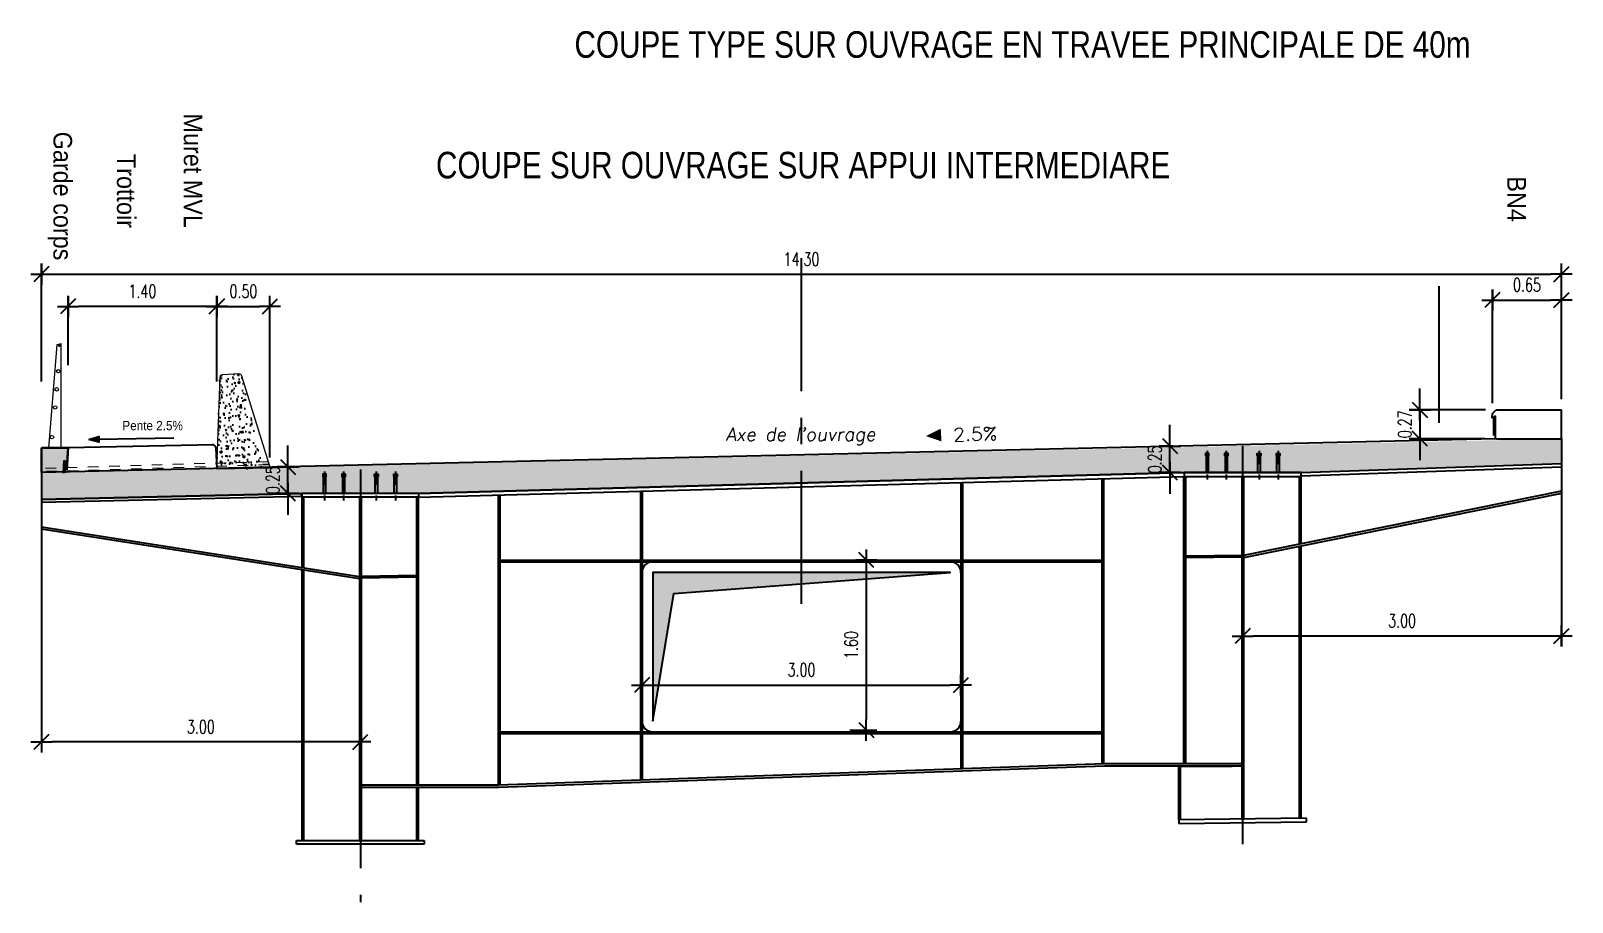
# Model space of a CAD drawing. Header units: metres. Extents: x -697843 to 22159, y -46191 to 9548.
# Drawn here: x -63539.54 to -63525.04, y -23189.9 to -23181.7 of the extents above; entities that cross this region are included whole.
import ezdxf
from ezdxf.enums import TextEntityAlignment as Align

# ---------------------------------------------------------------- set-up
doc = ezdxf.new("R2010")
doc.units = ezdxf.units.M
doc.linetypes.add('CACHE', pattern=[9.525, 6.35, -3.175])
doc.linetypes.add('CENTER', pattern=[2, 1.25, -0.25, 0.25, -0.25])
doc.layers.get('Defpoints').update_dxf_attribs({"color": 9})
for name, color, linetype in [('AXE', 1, 'CENTER'), ('Coffrage', 3, 'Continuous'), ('HACHURE', 8, 'Continuous'), ('OA_Coffrage2', 7, 'Continuous'), ('OA_Cotations', 7, 'Continuous'), ('POTEAU', 1, 'Continuous'), ('POUTRELLE', 5, 'Continuous'), ('S-STRVU1', 1, 'Continuous'), ('S-TEXT', 6, 'Continuous'), ('sb-cote100', 1, 'Continuous'), ('Texte', 7, 'Continuous')]:
    doc.layers.add(name, color=color, linetype=linetype)
for name, color, linetype, lineweight in [('COT50', 8, 'Continuous', 15), ('S-EXE-ELECP', 3, 'Continuous', 30), ('S-EXE-HACH', 4, 'Continuous', 5), ('S-EXE-TEXT', 7, 'Continuous', 25), ('S-EXE-TEXTE', 7, 'Continuous', 9), ('S-EXE-TRAIT VU', 2, 'Continuous', 25), ('S-Trait vu', 2, 'Continuous', 18)]:
    doc.layers.add(name, color=color, linetype=linetype, lineweight=lineweight)
doc.layers.get('0').off()
doc.styles.add('Arial', font='arial.ttf')
doc.styles.add('COTE1-100', font='romans.shx', dxfattribs={"width": 0.7, "height": 0.25})
doc.styles.add('D35-50', font='arial.ttf', dxfattribs={"width": 0.8, "height": 0.175})
doc.styles.add('text-s-1-50', font='romans.shx', dxfattribs={"width": 0.7, "height": 0.125})
doc.dimstyles.new('COT-OBLIQUES-1_100', dxfattribs={"dimtxt": 0.25, "dimasz": 0.1, "dimexe": 0.1, "dimexo": 0.1, "dimgap": 0.125, "dimtad": 1, "dimzin": 0, "dimdsep": 46, "dimtxsty": 'COTE1-100', "dimblk1": 'MARQUE', "dimblk2": 'MARQUE', "dimsah": 1, "dimcen": 5, "dimdle": 2, "dimclrd": 9, "dimclre": 9, "dimaunit": 2, "dimadec": 0, "dimazin": 0, "dimtfac": 1, "dimtix": 1, "dimtmove": 0, "dimatfit": 3, "dimldrblk": 'MARQUE', "dimfxl": 1, "dimtolj": 1, "dimtzin": 0, "dimarcsym": 0})

# ---------------------------------------------------------------- blocks, each defined once
blk = doc.blocks.new('MARQUE')
for p, q in [((1, 0), (-1, 0)), ((-0.71, -0.71), (0.71, 0.71)), ((0, -1), (0, 1))]:
    blk.add_line(p, q)
blk = doc.blocks.new('*D138')
at = {"layer": 'Defpoints', "color": 0, "transparency": 16777216}
for p in [(-63525.144, -23184.233), (-63525.794, -23185.302), (-63525.144, -23185.266)]:
    blk.add_point(p, dxfattribs=at)
at = {"layer": 'OA_Cotations', "color": 9, "lineweight": -2, "transparency": 16777216}
for p, q in [((-63525.794, -23185.202), (-63525.794, -23184.133)), ((-63525.144, -23185.166), (-63525.144, -23184.133)), ((-63525.694, -23184.233), (-63525.244, -23184.233))]:
    blk.add_line(p, q, dxfattribs=at)
at = {"layer": 'OA_Cotations', "color": 9, "lineweight": -2, "transparency": 16777216, "xscale": 0.1, "yscale": 0.1, "zscale": 0.1, "rotation": 180}
blk.add_blockref('MARQUE', (-63525.794, -23184.233), dxfattribs=at)
at = {"layer": 'OA_Cotations', "color": 9, "lineweight": -2, "transparency": 16777216, "xscale": 0.1, "yscale": 0.1, "zscale": 0.1}
blk.add_blockref('MARQUE', (-63525.144, -23184.233), dxfattribs=at)
at = {"layer": 'OA_Cotations', "color": 9, "transparency": 16777216, "insert": (-63525.469, -23184.091), "char_height": 0.125, "attachment_point": 5, "style": 'text-s-1-50'}
blk.add_mtext('\\A1;0.65', dxfattribs=at)
blk = doc.blocks.new('*D113')
at = {"layer": 'Defpoints', "color": 0, "transparency": 16777216}
for p in [(-63525.144, -23183.99), (-63525.144, -23185.014), (-63539.444, -23185.098)]:
    blk.add_point(p, dxfattribs=at)
at = {"layer": 'OA_Cotations', "color": 9, "lineweight": -2, "transparency": 16777216}
for p, q in [((-63539.444, -23184.998), (-63539.444, -23183.89)), ((-63525.144, -23184.914), (-63525.144, -23183.89)), ((-63539.344, -23183.99), (-63525.244, -23183.99))]:
    blk.add_line(p, q, dxfattribs=at)
at = {"layer": 'OA_Cotations', "color": 9, "lineweight": -2, "transparency": 16777216, "xscale": 0.1, "yscale": 0.1, "zscale": 0.1, "rotation": 180}
blk.add_blockref('MARQUE', (-63539.444, -23183.99), dxfattribs=at)
at = {"layer": 'OA_Cotations', "color": 9, "lineweight": -2, "transparency": 16777216, "xscale": 0.1, "yscale": 0.1, "zscale": 0.1}
blk.add_blockref('MARQUE', (-63525.144, -23183.99), dxfattribs=at)
at = {"layer": 'OA_Cotations', "color": 9, "transparency": 16777216, "insert": (-63532.294, -23183.848), "char_height": 0.125, "attachment_point": 5, "style": 'text-s-1-50'}
blk.add_mtext('\\A1;14.30', dxfattribs=at)
blk = doc.blocks.new('*D114')
at = {"layer": 'Defpoints', "color": 0, "transparency": 16777216}
for p in [(-63539.194, -23184.293), (-63539.194, -23184.947), (-63537.794, -23185.099)]:
    blk.add_point(p, dxfattribs=at)
at = {"layer": 'OA_Cotations', "color": 9, "lineweight": -2, "transparency": 16777216}
for p, q in [((-63539.194, -23184.847), (-63539.194, -23184.193)), ((-63537.794, -23184.999), (-63537.794, -23184.193)), ((-63537.894, -23184.293), (-63539.094, -23184.293))]:
    blk.add_line(p, q, dxfattribs=at)
at = {"layer": 'OA_Cotations', "color": 9, "lineweight": -2, "transparency": 16777216, "xscale": 0.1, "yscale": 0.1, "zscale": 0.1, "rotation": 180}
blk.add_blockref('MARQUE', (-63539.194, -23184.293), dxfattribs=at)
at = {"layer": 'OA_Cotations', "color": 9, "lineweight": -2, "transparency": 16777216, "xscale": 0.1, "yscale": 0.1, "zscale": 0.1}
blk.add_blockref('MARQUE', (-63537.794, -23184.293), dxfattribs=at)
at = {"layer": 'OA_Cotations', "color": 9, "transparency": 16777216, "insert": (-63538.494, -23184.151), "char_height": 0.125, "attachment_point": 5, "style": 'text-s-1-50'}
blk.add_mtext('\\A1;1.40', dxfattribs=at)
blk = doc.blocks.new('*D115')
at = {"layer": 'Defpoints', "color": 0, "transparency": 16777216}
for p in [(-63537.294, -23184.293), (-63537.794, -23184.712), (-63537.294, -23185.815)]:
    blk.add_point(p, dxfattribs=at)
at = {"layer": 'OA_Cotations', "color": 9, "lineweight": -2, "transparency": 16777216}
for p, q in [((-63537.794, -23184.612), (-63537.794, -23184.193)), ((-63537.294, -23185.715), (-63537.294, -23184.193)), ((-63537.694, -23184.293), (-63537.394, -23184.293))]:
    blk.add_line(p, q, dxfattribs=at)
at = {"layer": 'OA_Cotations', "color": 9, "lineweight": -2, "transparency": 16777216, "xscale": 0.1, "yscale": 0.1, "zscale": 0.1, "rotation": 180}
blk.add_blockref('MARQUE', (-63537.794, -23184.293), dxfattribs=at)
at = {"layer": 'OA_Cotations', "color": 9, "lineweight": -2, "transparency": 16777216, "xscale": 0.1, "yscale": 0.1, "zscale": 0.1}
blk.add_blockref('MARQUE', (-63537.294, -23184.293), dxfattribs=at)
at = {"layer": 'OA_Cotations', "color": 9, "transparency": 16777216, "insert": (-63537.544, -23184.151), "char_height": 0.125, "attachment_point": 5, "style": 'text-s-1-50'}
blk.add_mtext('\\A1;0.50', dxfattribs=at)
blk = doc.blocks.new('*D116')
at = {"layer": 'Defpoints', "color": 0, "transparency": 16777216}
for p in [(-63531.753, -23186.679), (-63531.938, -23188.279), (-63531.684, -23188.279)]:
    blk.add_point(p, dxfattribs=at)
at = {"layer": 'OA_Cotations', "color": 9, "lineweight": -2, "transparency": 16777216}
for p, q in [((-63531.684, -23186.779), (-63531.684, -23188.179)), ((-63531.653, -23186.679), (-63531.584, -23186.679)), ((-63531.838, -23188.279), (-63531.584, -23188.279))]:
    blk.add_line(p, q, dxfattribs=at)
at = {"layer": 'OA_Cotations', "color": 9, "lineweight": -2, "transparency": 16777216, "xscale": 0.1, "yscale": 0.1, "zscale": 0.1}
for p, rotation in [((-63531.684, -23186.679), 90), ((-63531.684, -23188.279), 270)]:
    blk.add_blockref('MARQUE', p, dxfattribs=dict(at, rotation=rotation))
at = {"layer": 'OA_Cotations', "color": 9, "transparency": 16777216, "insert": (-63531.827, -23187.479), "char_height": 0.125, "attachment_point": 5, "rotation": 90, "style": 'text-s-1-50'}
blk.add_mtext('\\A1;1.60', dxfattribs=at)
blk = doc.blocks.new('*D139')
at = {"layer": 'Defpoints', "color": 0, "transparency": 16777216}
for p in [(-63528.828, -23185.607), (-63528.7, -23185.607), (-63528.694, -23185.857)]:
    blk.add_point(p, dxfattribs=at)
at = {"layer": 'OA_Cotations', "color": 9, "lineweight": -2, "transparency": 16777216}
for p, q in [((-63528.828, -23185.507), (-63528.828, -23185.407)), ((-63528.8, -23185.607), (-63528.928, -23185.607)), ((-63528.828, -23185.857), (-63528.828, -23185.607)), ((-63528.794, -23185.857), (-63528.928, -23185.857)), ((-63528.828, -23185.957), (-63528.828, -23186.057))]:
    blk.add_line(p, q, dxfattribs=at)
at = {"layer": 'OA_Cotations', "color": 9, "lineweight": -2, "transparency": 16777216, "xscale": 0.1, "yscale": 0.1, "zscale": 0.1}
for p, rotation in [((-63528.828, -23185.607), 270), ((-63528.828, -23185.857), 90)]:
    blk.add_blockref('MARQUE', p, dxfattribs=dict(at, rotation=rotation))
at = {"layer": 'OA_Cotations', "color": 9, "transparency": 16777216, "insert": (-63528.97, -23185.732), "char_height": 0.125, "attachment_point": 5, "rotation": 90, "style": 'text-s-1-50'}
blk.add_mtext('\\A1;0.25', dxfattribs=at)
blk = doc.blocks.new('*D117')
at = {"layer": 'Defpoints', "color": 0, "transparency": 16777216}
for p in [(-63537.125, -23185.803), (-63536.997, -23185.803), (-63536.99, -23186.053)]:
    blk.add_point(p, dxfattribs=at)
at = {"layer": 'OA_Cotations', "color": 9, "lineweight": -2, "transparency": 16777216}
for p, q in [((-63537.125, -23185.703), (-63537.125, -23185.603)), ((-63537.097, -23185.803), (-63537.225, -23185.803)), ((-63537.125, -23186.053), (-63537.125, -23185.803)), ((-63537.09, -23186.053), (-63537.225, -23186.053)), ((-63537.125, -23186.153), (-63537.125, -23186.253))]:
    blk.add_line(p, q, dxfattribs=at)
at = {"layer": 'OA_Cotations', "color": 9, "lineweight": -2, "transparency": 16777216, "xscale": 0.1, "yscale": 0.1, "zscale": 0.1}
for p, rotation in [((-63537.125, -23185.803), 270), ((-63537.125, -23186.053), 90)]:
    blk.add_blockref('MARQUE', p, dxfattribs=dict(at, rotation=rotation))
at = {"layer": 'OA_Cotations', "color": 9, "transparency": 16777216, "insert": (-63537.267, -23185.928), "char_height": 0.125, "attachment_point": 5, "rotation": 90, "style": 'text-s-1-50'}
blk.add_mtext('\\A1;0.25', dxfattribs=at)
blk = doc.blocks.new('A$C12BB4E14')
at = {"layer": 'S-EXE-HACH', "color": 8, "transparency": 33554687}
blk.add_line((0, 0.971), (0, 0.981), dxfattribs=at)
for centre, radius in [((-0.017, 0.96), 0.008), ((-0.027, 0.72), 0.016), ((-0.042, 0.55), 0.016), ((-0.056, 0.38), 0.016), ((-0.086, 0.1), 0.016)]:
    blk.add_circle(centre, radius, dxfattribs=at)
at = {"layer": 'S-Trait vu', "color": 8, "ltscale": 100}
for p, q in [((-0.047, 0.89), (-0.12, 0)), ((-0.047, 0.89), (-0.044, 0.89)), ((-0.044, 0.89), (-0.037, 0.973)), ((-0.037, 0.973), (0, 0.981)), ((0, 0), (0, 0.981)), ((-0.12, 0), (0, 0))]:
    blk.add_line(p, q, dxfattribs=at)
blk = doc.blocks.new('*D140')
at = {"layer": 'Defpoints', "color": 0, "transparency": 16777216}
for p in [(-63525.758, -23185.266), (-63526.477, -23185.538), (-63525.764, -23185.538)]:
    blk.add_point(p, dxfattribs=at)
at = {"layer": 'OA_Cotations', "color": 9, "lineweight": -2, "transparency": 16777216}
for p, q in [((-63526.477, -23185.166), (-63526.477, -23185.066)), ((-63525.858, -23185.266), (-63526.577, -23185.266)), ((-63526.477, -23185.266), (-63526.477, -23185.538)), ((-63525.864, -23185.538), (-63526.577, -23185.538)), ((-63526.477, -23185.638), (-63526.477, -23185.738))]:
    blk.add_line(p, q, dxfattribs=at)
at = {"layer": 'OA_Cotations', "color": 9, "lineweight": -2, "transparency": 16777216, "xscale": 0.1, "yscale": 0.1, "zscale": 0.1}
for p, rotation in [((-63526.477, -23185.266), 270), ((-63526.477, -23185.538), 90)]:
    blk.add_blockref('MARQUE', p, dxfattribs=dict(at, rotation=rotation))
at = {"layer": 'OA_Cotations', "color": 9, "transparency": 16777216, "insert": (-63526.619, -23185.402), "char_height": 0.125, "attachment_point": 5, "rotation": 90, "style": 'text-s-1-50'}
blk.add_mtext('\\A1;0.27', dxfattribs=at)
blk = doc.blocks.new('*D118')
at = {"layer": 'Defpoints', "color": 0, "transparency": 16777216}
for p in [(-63533.794, -23187.528), (-63530.794, -23187.64), (-63530.794, -23187.855)]:
    blk.add_point(p, dxfattribs=at)
at = {"layer": 'OA_Cotations', "color": 9, "lineweight": -2, "transparency": 16777216}
for p, q in [((-63533.794, -23187.628), (-63533.794, -23187.955)), ((-63530.794, -23187.74), (-63530.794, -23187.955)), ((-63533.694, -23187.855), (-63530.894, -23187.855))]:
    blk.add_line(p, q, dxfattribs=at)
at = {"layer": 'OA_Cotations', "color": 9, "lineweight": -2, "transparency": 16777216, "xscale": 0.1, "yscale": 0.1, "zscale": 0.1, "rotation": 180}
blk.add_blockref('MARQUE', (-63533.794, -23187.855), dxfattribs=at)
at = {"layer": 'OA_Cotations', "color": 9, "lineweight": -2, "transparency": 16777216, "xscale": 0.1, "yscale": 0.1, "zscale": 0.1}
blk.add_blockref('MARQUE', (-63530.794, -23187.855), dxfattribs=at)
at = {"layer": 'OA_Cotations', "color": 9, "transparency": 16777216, "insert": (-63532.294, -23187.713), "char_height": 0.125, "attachment_point": 5, "style": 'text-s-1-50'}
blk.add_mtext('\\A1;3.00', dxfattribs=at)
blk = doc.blocks.new('*D141')
at = {"layer": 'Defpoints', "color": 0, "transparency": 16777216}
for p in [(-63539.444, -23186.248), (-63536.444, -23187.735), (-63539.444, -23188.39)]:
    blk.add_point(p, dxfattribs=at)
at = {"layer": 'OA_Cotations', "color": 9, "lineweight": -2, "transparency": 16777216}
for p, q in [((-63539.444, -23186.348), (-63539.444, -23188.49)), ((-63536.444, -23187.835), (-63536.444, -23188.49)), ((-63536.544, -23188.39), (-63539.344, -23188.39))]:
    blk.add_line(p, q, dxfattribs=at)
at = {"layer": 'OA_Cotations', "color": 9, "lineweight": -2, "transparency": 16777216, "xscale": 0.1, "yscale": 0.1, "zscale": 0.1, "rotation": 180}
blk.add_blockref('MARQUE', (-63539.444, -23188.39), dxfattribs=at)
at = {"layer": 'OA_Cotations', "color": 9, "lineweight": -2, "transparency": 16777216, "xscale": 0.1, "yscale": 0.1, "zscale": 0.1}
blk.add_blockref('MARQUE', (-63536.444, -23188.39), dxfattribs=at)
at = {"layer": 'OA_Cotations', "color": 9, "transparency": 16777216, "insert": (-63537.944, -23188.247), "char_height": 0.125, "attachment_point": 5, "style": 'text-s-1-50'}
blk.add_mtext('\\A1;3.00', dxfattribs=at)
blk = doc.blocks.new('*D142')
at = {"layer": 'Defpoints', "color": 0, "transparency": 16777216}
for p in [(-63525.144, -23185.912), (-63528.144, -23187.175), (-63528.144, -23187.394)]:
    blk.add_point(p, dxfattribs=at)
at = {"layer": 'OA_Cotations', "color": 9, "lineweight": -2, "transparency": 16777216}
for p, q in [((-63525.144, -23186.012), (-63525.144, -23187.494)), ((-63528.144, -23187.275), (-63528.144, -23187.494)), ((-63525.244, -23187.394), (-63528.044, -23187.394))]:
    blk.add_line(p, q, dxfattribs=at)
at = {"layer": 'OA_Cotations', "color": 9, "lineweight": -2, "transparency": 16777216, "xscale": 0.1, "yscale": 0.1, "zscale": 0.1, "rotation": 180}
blk.add_blockref('MARQUE', (-63528.144, -23187.394), dxfattribs=at)
at = {"layer": 'OA_Cotations', "color": 9, "lineweight": -2, "transparency": 16777216, "xscale": 0.1, "yscale": 0.1, "zscale": 0.1}
blk.add_blockref('MARQUE', (-63525.144, -23187.394), dxfattribs=at)
at = {"layer": 'OA_Cotations', "color": 9, "transparency": 16777216, "insert": (-63526.644, -23187.251), "char_height": 0.125, "attachment_point": 5, "style": 'text-s-1-50'}
blk.add_mtext('\\A1;3.00', dxfattribs=at)

msp = doc.modelspace()

# ---------------------------------------------------------------- hatches: boundary and pattern name
at = {"layer": 'COT50'}
h = msp.add_hatch(dxfattribs=at)
h.set_pattern_fill('AR-CONC', color=256, scale=0.001)
h.set_pattern_definition([(50, (-63532.89388, -23190.40197), (0.1821847, -0.015939), [0.01905, -0.20955]), (355, (-63532.89388, -23190.40197), (-0.0352434, 0.191057), [0.01524, -0.1676406]), (100.4514, (-63532.8787, -23190.4033), (0.1469412, 0.1751178), [0.01619, -0.1780902]), (46.1842, (-63532.89388, -23190.35117), (0.271079, -0.0420423), [0.028575, -0.314325]), (96.6356, (-63532.8713, -23190.35468), (0.237404, 0.247426), [0.024285, -0.267136]), (351.184, (-63532.89388, -23190.35117), (0.237404, 0.247426), [0.02286, -0.25146]), (21, (-63532.86848, -23190.36387), (0.1516144, -0.1022652), [0.01905, -0.20955]), (326, (-63532.86848, -23190.36387), (0.061802, 0.184188), [0.01524, -0.16764]), (71.4514, (-63532.85585, -23190.3724), (0.2134164, 0.0819228), [0.01619, -0.17809]), (37.5, (-63532.89388, -23190.401974), (0.0030886, 0.08455504), [0, -0.165608, 0, -0.17018, 0, -0.168275]), (7.5, (-63532.89388, -23190.40197), (0.0668197, 0.1001806), [0, -0.097028, 0, -0.161798, 0, -0.064135]), (327.5, (-63532.95052, -23190.401974), (0.1355906, -0.00572874), [0, -0.0635, 0, -0.19812, 0, -0.26289]), (317.5, (-63532.97592, -23190.40197), (0.1481292, 0.0254265), [0, -0.08255, 0, -0.131572, 0, -0.18669])])
h.paths.add_polyline_path([(-63539.44388, -23185.85695), (-63539.44388, -23186.10869), (-63536.99742, -23186.05261), (-63535.89742, -23186.05261), (-63528.69474, -23185.85704), (-63527.59474, -23185.85704), (-63525.14388, -23185.77234), (-63525.14388, -23185.53819)])
at = {"layer": 'HACHURE', "transparency": 33554687}
h = msp.add_hatch(dxfattribs=at)
h.set_pattern_fill('AR-CONC', color=256, scale=0.0008, angle=-2.816553)
h.set_pattern_definition([(47.183447, (-64080.37425, -23072.85794), (0.144945094, -0.019897664), [0.01524, -0.16764]), (352.183447, (-64080.37425, -23072.85794), (-0.020650107, 0.15404628), [0.012192, -0.134112467]), (97.634892, (-64080.36218, -23072.8596), (0.124294985, 0.13414861), [0.012952007, -0.142472196]), (43.367647, (-64080.37226, -23072.81735), (0.214948547, -0.044249527), [0.02286, -0.25146]), (93.819005, (-64080.35434, -23072.82104), (0.19942036, 0.18836927), [0.01942802, -0.21370849]), (348.3676, (-64080.37226, -23072.81735), (0.19942036, 0.18836927), [0.01828797, -0.201167786]), (18.183447, (-64080.35246, -23072.8285), (0.11712488, -0.08767339), [0.01524, -0.16764]), (323.183447, (-64080.35246, -23072.8285), (0.056622446, 0.144742893), [0.012192, -0.134112]), (68.634892, (-64080.3427, -23072.8358), (0.173747325, 0.057069504), [0.012952007, -0.14247195]), (34.683447, (-64080.374254, -23072.857944), (0.005791812, 0.067440901), [0, -0.1324864, 0, -0.136144, 0, -0.13462]), (4.683447, (-64080.374254, -23072.857944), (0.057329319, 0.077420919), [0, -0.0776224, 0, -0.1294384, 0, -0.051308]), (324.683447, (-64080.419513, -23072.85572), (0.108116239, -0.009907614), [0, -0.0508, 0, -0.158496, 0, -0.210312]), (314.683447, (-64080.43981, -23072.85472), (0.119359723, 0.014493565), [0, -0.06604, 0, -0.1052576, 0, -0.149352])])
edge = h.paths.add_edge_path()
edge.add_arc((-63537.58521, -23184.95062), 0.025, 372.866249, 452.816553)
edge.add_line((-63537.58643, -23184.92565), (-63537.74237, -23184.93333))
edge.add_arc((-63537.74114, -23184.9583), 0.025, 452.816553, 537.843159)
edge.add_line((-63537.76612, -23184.95735), (-63537.79779, -23185.79829))
edge.add_line((-63537.79779, -23185.79829), (-63537.7988, -23185.82493))
edge.add_line((-63537.7988, -23185.82493), (-63537.36223, -23185.81454))
edge.add_line((-63537.36223, -23185.81454), (-63537.36909, -23185.7845))
edge.add_line((-63537.36909, -23185.7845), (-63537.37472, -23185.75987))
edge.add_line((-63537.37472, -23185.75987), (-63537.56083, -23184.94506))
at = {"layer": 'HACHURE'}
h = msp.add_hatch(color=256, dxfattribs=at)
h.dxf.hatch_style = 1
h.paths.add_polyline_path([(-63533.69388, -23188.19532), (-63533.49388, -23186.99532), (-63530.89388, -23186.79532), (-63533.69388, -23186.79532)])
at = {"layer": 'S-EXE-HACH', "ltscale": 0.01, "true_color": 0xc4c4c4, "transparency": 33554508}
h = msp.add_hatch(color=9, dxfattribs=at)
h.dxf.hatch_style = 1
h.paths.add_polyline_path([(-63539.22986, -23185.74409), (-63539.20089, -23185.76538), (-63539.19378, -23185.62312), (-63539.44382, -23185.62312), (-63539.44386, -23185.85695), (-63539.23577, -23185.86215)])
at = {"layer": 'S-EXE-TRAIT VU', "transparency": 33554687}
h = msp.add_hatch(color=256, dxfattribs=at)
h.dxf.hatch_style = 1
h.paths.add_polyline_path([(-63538.99749, -23185.54582), (-63538.90429, -23185.57119), (-63538.90568, -23185.51582)])

# ---------------------------------------------------------------- linework, layer by layer
at = {"layer": 'AXE', "color": 9}
for p, q in [((-63532.29388, -23187.08991), (-63532.29388, -23183.60162)), ((-63528.14374, -23185.6034), (-63528.14374, -23189.5469)), ((-63536.44388, -23185.82775), (-63536.44388, -23189.89788))]:
    msp.add_line(p, q, dxfattribs=at)
at = {"layer": 'Coffrage', "color": 4}
for p, q in [((-63525.79522, -23185.3438), (-63525.79388, -23185.30158)), ((-63525.76522, -23185.3238), (-63525.79522, -23185.3438)), ((-63525.79388, -23185.30158), (-63525.75833, -23185.26603)), ((-63525.76388, -23185.53842), (-63525.76522, -23185.3238)), ((-63525.75833, -23185.26603), (-63525.14388, -23185.26603)), ((-63525.14388, -23185.53819), (-63525.14388, -23185.26603)), ((-63537.82493, -23185.59539), (-63539.19378, -23185.62312)), ((-63537.80476, -23185.62231), (-63537.7948, -23185.82493)), ((-63525.14388, -23185.53819), (-63525.14388, -23185.77234)), ((-63527.59374, -23185.85704), (-63525.14388, -23185.77234)), ((-63539.44388, -23185.85695), (-63539.44388, -23186.10869)), ((-63528.69374, -23185.85704), (-63535.89742, -23186.05251)), ((-63527.59374, -23185.85704), (-63528.69374, -23185.85704)), ((-63536.9922, -23186.05249), (-63539.44388, -23186.10869)), ((-63539.44388, -23186.10869), (-63536.99742, -23186.05251))]:
    msp.add_line(p, q, dxfattribs=at)
at = {"layer": 'Coffrage', "color": 0}
msp.add_line((-63525.76388, -23185.53842), (-63539.44388, -23185.85695), dxfattribs=at)
at = {"layer": 'Coffrage'}
for p, q in [((-63525.75531, -23185.53819), (-63525.76388, -23185.53819)), ((-63525.75531, -23185.53819), (-63525.14388, -23185.53819)), ((-63536.99742, -23186.05261), (-63539.44388, -23186.10869))]:
    msp.add_line(p, q, dxfattribs=at)
at = {"layer": 'Coffrage', "color": 4}
msp.add_arc((-63537.83473, -23185.62378), 0.03, 2.816553, 94.180321, dxfattribs=at)
at = {"layer": 'HACHURE'}
for p, q in [((-63535.84388, -23188.81769), (-63536.34388, -23188.81769)), ((-63528.74374, -23189.12222), (-63528.74374, -23189.11722))]:
    msp.add_line(p, q, dxfattribs=at)
at = {"layer": 'HACHURE', "color": 2}
msp.add_lwpolyline([(-63533.69388, -23188.19532), (-63533.49388, -23186.99532), (-63530.89388, -23186.79532), (-63533.69388, -23186.79532)], close=True, dxfattribs=at)
at = {"layer": 'OA_Coffrage2'}
for points in [[(-63528.48849, -23185.69704), (-63528.48849, -23185.85704), (-63528.46649, -23185.85704), (-63528.46649, -23185.69704), (-63528.46149, -23185.69704), (-63528.46149, -23185.67704), (-63528.49349, -23185.67704), (-63528.49349, -23185.69704), (-63528.46649, -23185.69704)], [(-63528.30849, -23185.69704), (-63528.30849, -23185.85704), (-63528.28649, -23185.85704), (-63528.28649, -23185.69704), (-63528.28149, -23185.69704), (-63528.28149, -23185.67704), (-63528.31349, -23185.67704), (-63528.31349, -23185.69704), (-63528.28649, -23185.69704)], [(-63527.97899, -23185.69704), (-63527.97899, -23185.85704), (-63528.00099, -23185.85704), (-63528.00099, -23185.69704), (-63528.00599, -23185.69704), (-63528.00599, -23185.67704), (-63527.97399, -23185.67704), (-63527.97399, -23185.69704), (-63528.00099, -23185.69704)], [(-63527.79899, -23185.69704), (-63527.79899, -23185.85704), (-63527.82099, -23185.85704), (-63527.82099, -23185.69704), (-63527.82599, -23185.69704), (-63527.82599, -23185.67704), (-63527.79399, -23185.67704), (-63527.79399, -23185.69704), (-63527.82099, -23185.69704)], [(-63536.79217, -23185.89251), (-63536.79217, -23186.05251), (-63536.77017, -23186.05251), (-63536.77017, -23185.89251), (-63536.76517, -23185.89251), (-63536.76517, -23185.87251), (-63536.79717, -23185.87251), (-63536.79717, -23185.89251), (-63536.77017, -23185.89251)], [(-63536.61217, -23185.89251), (-63536.61217, -23186.05251), (-63536.59017, -23186.05251), (-63536.59017, -23185.89251), (-63536.58517, -23185.89251), (-63536.58517, -23185.87251), (-63536.61717, -23185.87251), (-63536.61717, -23185.89251), (-63536.59017, -23185.89251)], [(-63536.28267, -23185.89251), (-63536.28267, -23186.05251), (-63536.30467, -23186.05251), (-63536.30467, -23185.89251), (-63536.30967, -23185.89251), (-63536.30967, -23185.87251), (-63536.27767, -23185.87251), (-63536.27767, -23185.89251), (-63536.30467, -23185.89251)], [(-63536.10267, -23185.89251), (-63536.10267, -23186.05251), (-63536.12467, -23186.05251), (-63536.12467, -23185.89251), (-63536.12967, -23185.89251), (-63536.12967, -23185.87251), (-63536.09767, -23185.87251), (-63536.09767, -23185.89251), (-63536.12467, -23185.89251)]]:
    msp.add_lwpolyline(points, dxfattribs=at)
at = {"layer": 'OA_Cotations'}
for p, q in [((-63528.70082, -23185.85704), (-63528.7009, -23185.85704)), ((-63528.70082, -23185.89204), (-63528.7009, -23185.89204))]:
    msp.add_line(p, q, dxfattribs=at)
at = {"layer": 'POTEAU', "color": 1, "linetype": 'CENTER', "ltscale": 0.1}
for p, q in [((-63528.47749, -23185.65066), (-63528.47749, -23185.92295)), ((-63528.29749, -23185.65066), (-63528.29749, -23185.92295)), ((-63527.98999, -23185.65066), (-63527.98999, -23185.92295)), ((-63527.80999, -23185.65066), (-63527.80999, -23185.92295)), ((-63536.78117, -23185.84613), (-63536.78117, -23186.11841)), ((-63536.60117, -23185.84613), (-63536.60117, -23186.11841)), ((-63536.29367, -23185.84613), (-63536.29367, -23186.11841)), ((-63536.11367, -23185.84613), (-63536.11367, -23186.11841))]:
    msp.add_line(p, q, dxfattribs=at)
at = {"layer": 'POUTRELLE', "color": 4}
for p, q in [((-63527.59374, -23185.85704), (-63525.14388, -23185.77234)), ((-63525.14388, -23185.77234), (-63525.14388, -23186.05217)), ((-63535.89742, -23186.05251), (-63528.69374, -23185.85704)), ((-63535.89742, -23186.08751), (-63528.69374, -23185.89204)), ((-63529.46518, -23188.59751), (-63529.46518, -23185.91211)), ((-63529.44918, -23188.59694), (-63529.44918, -23185.91254)), ((-63528.69565, -23188.59675), (-63528.69565, -23185.89209)), ((-63528.67965, -23188.59675), (-63528.67965, -23185.89253)), ((-63527.60974, -23186.53077), (-63527.60974, -23185.89167)), ((-63527.59374, -23186.52753), (-63527.59374, -23185.89204)), ((-63527.59271, -23185.88702), (-63525.14284, -23185.80232)), ((-63536.9922, -23186.05249), (-63539.44388, -23186.10869)), ((-63536.9922, -23186.05249), (-63539.44388, -23186.10869)), ((-63535.14388, -23188.79722), (-63535.14388, -23186.06706)), ((-63535.12788, -23188.79722), (-63535.12788, -23186.06663)), ((-63533.80988, -23186.03086), (-63533.80988, -23186.67932)), ((-63533.79388, -23186.03043), (-63533.79388, -23186.67932)), ((-63530.79388, -23185.94903), (-63530.79388, -23186.67932)), ((-63530.77788, -23185.94859), (-63530.77788, -23186.67932)), ((-63525.14388, -23186.03251), (-63528.1357, -23186.63704)), ((-63525.14388, -23186.05251), (-63528.1357, -23186.65704)), ((-63539.44388, -23186.10869), (-63539.44388, -23186.38654)), ((-63536.99151, -23186.08248), (-63539.44319, -23186.13868)), ((-63536.99019, -23186.74869), (-63536.99019, -23186.08743)), ((-63536.97419, -23186.75118), (-63536.97419, -23186.08706)), ((-63535.91342, -23188.79865), (-63535.91342, -23186.08794)), ((-63535.89742, -23188.79865), (-63535.89742, -23186.08751)), ((-63539.44388, -23186.36672), (-63536.45177, -23186.83251)), ((-63539.44388, -23186.38654), (-63536.45177, -23186.85251)), ((-63528.15147, -23186.63704), (-63528.67405, -23186.6436)), ((-63528.15147, -23186.65285), (-63528.67405, -23186.65941)), ((-63527.60974, -23189.10868), (-63527.60974, -23186.55002)), ((-63527.60974, -23186.55579), (-63527.60974, -23186.55077)), ((-63527.59374, -23189.10849), (-63527.59374, -23186.54753)), ((-63527.59374, -23186.5533), (-63527.59374, -23186.54753)), ((-63536.99019, -23189.32144), (-63536.99019, -23186.76866)), ((-63536.97419, -23189.32144), (-63536.97419, -23186.77115)), ((-63535.12788, -23186.67932), (-63529.46518, -23186.67932)), ((-63535.12788, -23186.69532), (-63529.46518, -23186.69532)), ((-63533.80988, -23186.69532), (-63533.80988, -23188.29532)), ((-63533.79388, -23186.69532), (-63533.79388, -23188.29532)), ((-63530.79388, -23186.69532), (-63530.79388, -23188.29532)), ((-63530.77788, -23186.69532), (-63530.77788, -23188.29532)), ((-63535.91342, -23186.82595), (-63536.436, -23186.83251)), ((-63535.91342, -23186.84176), (-63536.436, -23186.84832)), ((-63535.12788, -23188.29532), (-63529.46518, -23188.29532)), ((-63535.12788, -23188.31132), (-63529.46518, -23188.31132)), ((-63533.80988, -23188.31132), (-63533.80988, -23188.7503)), ((-63533.79388, -23188.31132), (-63533.79388, -23188.74974)), ((-63530.79388, -23188.31132), (-63530.79388, -23188.64423)), ((-63530.77788, -23188.31132), (-63530.77788, -23188.64367)), ((-63529.44374, -23188.59675), (-63535.14388, -23188.79722)), ((-63529.44374, -23188.61722), (-63535.14388, -23188.81769)), ((-63528.15147, -23188.59675), (-63529.44374, -23188.59675)), ((-63528.15147, -23188.59675), (-63529.44374, -23188.59675)), ((-63528.15147, -23188.61722), (-63529.44374, -23188.61722)), ((-63528.15147, -23188.61722), (-63529.44374, -23188.61722)), ((-63528.74374, -23189.11722), (-63528.74374, -23188.61722)), ((-63528.74374, -23188.61722), (-63528.24374, -23188.61722)), ((-63528.72774, -23189.11722), (-63528.72774, -23188.61722)), ((-63535.14388, -23188.7972), (-63536.436, -23188.7972)), ((-63535.14388, -23188.81769), (-63536.436, -23188.81769)), ((-63535.91342, -23189.31914), (-63535.91342, -23188.81914)), ((-63535.89742, -23189.31914), (-63535.89742, -23188.81914)), ((-63535.91376, -23189.31769), (-63535.89376, -23189.31769))]:
    msp.add_line(p, q, dxfattribs=at)
at = {"layer": 'POUTRELLE', "color": 4, "ltscale": 0.25}
for p, q in [((-63528.69374, -23185.85704), (-63528.69374, -23185.89204)), ((-63528.69374, -23185.85704), (-63527.59374, -23185.85704)), ((-63528.69374, -23185.89204), (-63527.59374, -23185.89204)), ((-63527.59374, -23185.89204), (-63527.59374, -23185.85704)), ((-63535.89742, -23186.05251), (-63536.99742, -23186.05251)), ((-63536.99742, -23186.08751), (-63536.99742, -23186.05251)), ((-63536.99019, -23186.08743), (-63536.9922, -23186.05249)), ((-63535.89742, -23186.05251), (-63535.89742, -23186.08751)), ((-63535.89742, -23186.08751), (-63536.99742, -23186.08751)), ((-63527.54374, -23189.1079), (-63528.74374, -23189.12222)), ((-63528.74374, -23189.12222), (-63528.74374, -23189.15722)), ((-63527.54374, -23189.1429), (-63527.54374, -23189.1079)), ((-63528.74374, -23189.15722), (-63527.54374, -23189.1429)), ((-63537.04388, -23189.31769), (-63535.84388, -23189.31769)), ((-63537.04388, -23189.35269), (-63537.04388, -23189.31769)), ((-63535.84388, -23189.35269), (-63537.04388, -23189.35269)), ((-63535.84388, -23189.31769), (-63535.84388, -23189.35269))]:
    msp.add_line(p, q, dxfattribs=at)
at = {"layer": 'POUTRELLE', "color": 2}
for centre, start, end in [((-63533.69388, -23186.79532), 90, 180), ((-63530.89388, -23186.79532), 0, 90), ((-63533.69388, -23188.19532), 180, 270), ((-63530.89388, -23188.19532), 270, 0)]:
    msp.add_arc(centre, 0.1, start, end, dxfattribs=at)
at = {"layer": 'S-EXE-ELECP', "ltscale": 100}
msp.add_line((-63539.44378, -23185.62312), (-63539.44388, -23185.85695), dxfattribs=at)
at = {"layer": 'S-EXE-ELECP'}
for p, q in [((-63539.44378, -23185.62312), (-63539.19378, -23185.62312)), ((-63539.19378, -23185.62312), (-63539.2009, -23185.76559)), ((-63539.23577, -23185.86215), (-63539.22986, -23185.74409)), ((-63539.22986, -23185.74409), (-63539.2009, -23185.76556))]:
    msp.add_line(p, q, dxfattribs=at)
at = {"layer": 'S-EXE-TEXT', "color": 6, "linetype": 'CACHE', "ltscale": 0.02, "transparency": 33554597, "const_width": 0.025, "flags": 128}
for points in [[(-63525.78022, -23185.34342), (-63525.77947, -23185.50855)], [(-63539.21611, -23185.76943), (-63539.22272, -23185.85898)]]:
    msp.add_lwpolyline(points, dxfattribs=at)
at = {"layer": 'S-EXE-TRAIT VU', "transparency": 33554687}
for p, q in [((-63538.19749, -23185.53332), (-63538.90498, -23185.54351)), ((-63539.19627, -23185.67306), (-63539.20426, -23185.8328)), ((-63537.30074, -23185.7845), (-63537.36088, -23185.77871))]:
    msp.add_line(p, q, dxfattribs=at)
msp.add_lwpolyline([(-63538.99749, -23185.54582), (-63538.90568, -23185.51582), (-63538.90429, -23185.57119), (-63538.99749, -23185.54582)], close=True, dxfattribs=at)
at = {"layer": 'S-STRVU1'}
msp.add_line((-63526.29388, -23185.3883), (-63526.29388, -23184.10394), dxfattribs=at)
at = {"layer": 'S-Trait vu', "color": 1, "linetype": 'CACHE', "ltscale": 0.01}
for p, q in [((-63537.30752, -23185.75481), (-63539.44512, -23185.81752)), ((-63537.30074, -23185.7845), (-63539.44388, -23185.84892))]:
    msp.add_line(p, q, dxfattribs=at)
at = {"layer": 'S-Trait vu', "ltscale": 100}
msp.add_lwpolyline([(-63537.29388, -23185.81454), (-63537.7948, -23185.82493), (-63537.76212, -23184.95735, -0.38901239), (-63537.73837, -23184.93333), (-63537.58643, -23184.92565, -0.36372468), (-63537.56083, -23184.94506)], format="xyb", close=True, dxfattribs=at)
at = {"layer": 'sb-cote100', "color": 7}
for p, q in [((-63528.15147, -23185.89204), (-63528.15147, -23189.12222)), ((-63528.1357, -23185.89204), (-63528.1357, -23189.12222)), ((-63536.45177, -23186.08751), (-63536.45177, -23189.31769)), ((-63536.436, -23186.08751), (-63536.436, -23189.31769))]:
    msp.add_line(p, q, dxfattribs=at)
at = {"layer": 'Texte', "color": 0}
msp.add_solid([(-63530.98426, -23185.44294), (-63530.97667, -23185.56325), (-63531.12437, -23185.51229)], dxfattribs=at)

# ---------------------------------------------------------------- block references
at = {"ltscale": 100}
msp.add_blockref('A$C12BB4E14', (-63539.25882, -23185.62312), dxfattribs=at)

# ---------------------------------------------------------------- texts
at = {"layer": 'OA_Cotations', "style": 'text-s-1-50', "oblique": 10}
msp.add_text("Axe de l'ouvrage", height=0.125, rotation=0.059863, dxfattribs=at).set_placement((-63533.00722, -23185.55896))
at = {"layer": 'OA_Cotations', "style": 'text-s-1-50', "oblique": 359.954527, "width": 1.051454}
msp.add_text('2.5%%%', height=0.125, rotation=1.911117, dxfattribs=at).set_placement((-63530.66046, -23185.49391), align=Align.MIDDLE_CENTER)
at = {"layer": 'S-EXE-TEXTE', "style": 'Arial', "width": 0.9}
for s, height, rotation, p in [('Muret MVL', 0.175, 269.999436, (-63538.15731, -23182.47874)), ('Garde corps', 0.175, 269.999436, (-63539.38371, -23182.64928)), ('Trottoir', 0.175, 269.999436, (-63538.78593, -23182.8582)), ('BN4', 0.175, 269.999436, (-63525.70583, -23183.06969)), ('Pente 2.5%%%', 0.0875, 0.000563, (-63538.68237, -23185.48422))]:
    msp.add_text(s, height=height, rotation=rotation, dxfattribs=at).set_placement(p, align=Align.BOTTOM_LEFT)
at = {"layer": 'S-TEXT', "char_height": 0.25, "width": 8.5111338, "attachment_point": 3, "style": 'D35-50'}
for s, insert in [('COUPE TYPE SUR OUVRAGE EN TRAVEE PRINCIPALE DE 40m', (-63526.00014, -23181.70402)), ('COUPE SUR OUVRAGE SUR APPUI INTERMEDIARE', (-63528.82474, -23182.83874))]:
    msp.add_mtext(s, dxfattribs=dict(at, insert=insert))

# ---------------------------------------------------------------- dimensions: what is measured, and where the dimension line sits
at = {"layer": 'OA_Cotations', "color": 9}
for base, p1, p2, angle, picture, middle in [((-63525.14388, -23183.99023), (-63539.44378, -23185.09848), (-63525.14388, -23185.01355), 180, '*D113', (-63532.29383, -23183.84773)), ((-63525.14388, -23184.23303), (-63525.79388, -23185.30158), (-63525.14388, -23185.26603), 180, '*D138', (-63525.46888, -23184.09053)), ((-63539.19378, -23184.29303), (-63537.79421, -23185.09854), (-63539.19378, -23184.94712), 180, '*D114', (-63538.494, -23184.15053)), ((-63537.29388, -23184.29303), (-63537.79421, -23184.71156), (-63537.29388, -23185.81454), 180, '*D115', (-63537.54405, -23184.15053)), ((-63526.47658, -23185.53842), (-63525.75833, -23185.26603), (-63525.76388, -23185.53842), 90, '*D140', (-63526.61908, -23185.40222)), ((-63528.82776, -23185.60677), (-63528.69374, -23185.85704), (-63528.69957, -23185.60677), 90, '*D139', (-63528.97026, -23185.73191)), ((-63537.12496, -23185.80259), (-63536.99026, -23186.05251), (-63536.99678, -23185.80259), 90, '*D117', (-63537.26746, -23185.92755)), ((-63531.68402, -23188.27932), (-63531.75259, -23186.67932), (-63531.93834, -23188.27932), 90, '*D116', (-63531.82652, -23187.47932)), ((-63530.79388, -23187.85538), (-63533.79388, -23187.52779), (-63530.79388, -23187.63996), 180, '*D118', (-63532.29388, -23187.71288))]:
    dim = msp.add_linear_dim(base=base, p1=p1, p2=p2, angle=angle, dimstyle='COT-OBLIQUES-1_100', override={"dimgap": 0.08, "dimtxsty": 'text-s-1-50', "dimclrd": 9, "dimclre": 9, "dimclrt": 9}, dxfattribs=at)
    dim.commit()
    dim.dimension.update_dxf_attribs({"geometry": picture, "text_midpoint": middle})
for base, p1, p2, picture, middle in [((-63528.14374, -23187.39379), (-63525.14388, -23185.91226), (-63528.14374, -23187.17502), '*D142', (-63526.64381, -23187.25129)), ((-63539.44388, -23188.38958), (-63536.44388, -23187.73455), (-63539.44388, -23186.24761), '*D141', (-63537.94388, -23188.24708))]:
    dim = msp.add_linear_dim(base=base, p1=p1, p2=p2, dimstyle='COT-OBLIQUES-1_100', override={"dimgap": 0.08, "dimtxsty": 'text-s-1-50', "dimclrd": 9, "dimclre": 9, "dimclrt": 9}, dxfattribs=at)
    dim.commit()
    dim.dimension.update_dxf_attribs({"geometry": picture, "text_midpoint": middle})

doc.saveas('drawing.dxf')
